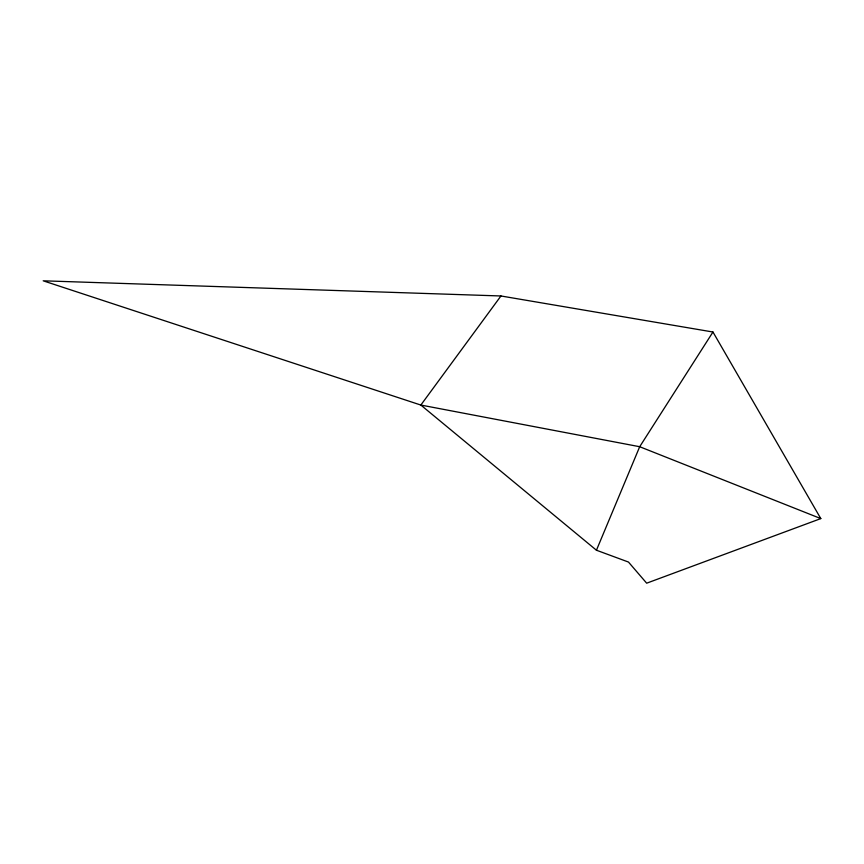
<?xml version="1.0" encoding="UTF-8"?>
<svg xmlns="http://www.w3.org/2000/svg" width="864" height="864" viewBox="0 0 864 864"><rect width="100%" height="100%" fill="white"/><g stroke="black" fill="none" stroke-linecap="round" stroke-linejoin="round"><path stroke-width="1.3" d="M596.441 550.228L639.695 446.72L712.962 332.014L500.947 295.974L43.2 280.811L420.844 405.054L639.695 446.72L820.8 518.594L646.672 583.189L628.474 562.054L596.441 550.228L420.844 405.054L500.947 295.974M712.962 332.014L820.8 518.594"/></g></svg>
